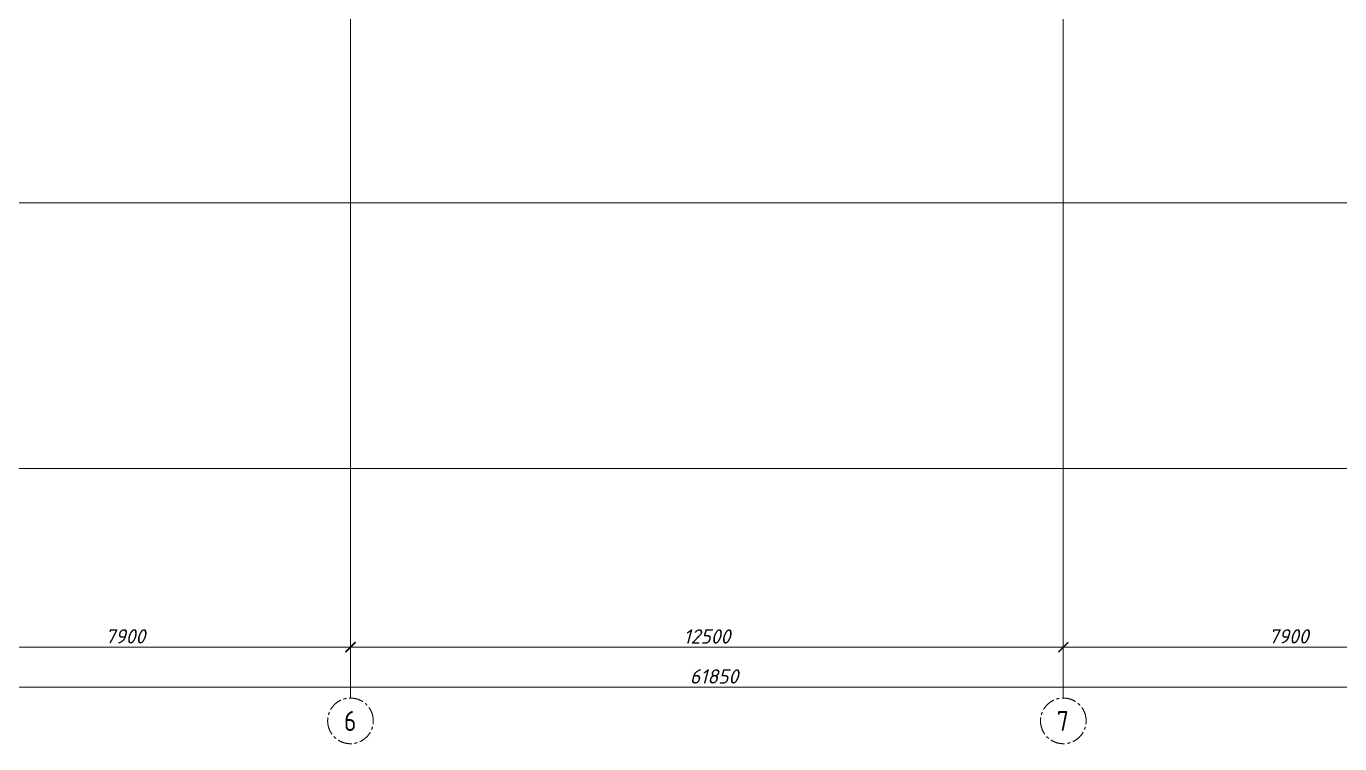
# Model space of a CAD drawing. Header units: millimetres. Extents: x 749182 to 2267578, y 70462 to 311449.
# Drawn here: x 1971120 to 1994152, y 213857 to 226424 of the extents above; entities that cross this region are included whole.
import ezdxf

# ---------------------------------------------------------------- set-up
doc = ezdxf.new("R2010")
doc.units = ezdxf.units.MM
doc.linetypes.add('ADSK_Линия сетки', pattern=[25, 20, -2.5, 0, -2.5])
doc.linetypes.add('осеваяX2', pattern=[4, 2.5, -0.5, 0.5, -0.5])
doc.layers.get('Defpoints').update_dxf_attribs({"color": 255})
doc.layers.add('Оси', color=165, linetype='осеваяX2', lineweight=13)
doc.layers.add('размеры', color=7, linetype='Continuous', lineweight=9)
doc.styles.add('М2', font='isocpeui.ttf')
doc.dimstyles.new('SPDS 1_100', dxfattribs={"dimscale": 100, "dimtxt": 2.5, "dimasz": 1.77, "dimexe": 1.25, "dimexo": 0.625, "dimtad": 1, "dimdec": 0, "dimrnd": 0.001, "dimzin": 9, "dimtxsty": 'М2', "dimblk": 'ARCHTICK', "dimcen": 2.5, "dimdle": 2, "dimclrt": 256, "dimadec": 0, "dimazin": 2, "dimtfac": 0.75, "dimtdec": 0, "dimtmove": 1, "dimatfit": 3, "dimfxl": 0, "dimtolj": 1, "dimlwd": 9, "dimlwe": 9, "dimarcsym": 0})

# ---------------------------------------------------------------- blocks, each defined once
blk = doc.blocks.new('Ось сетки - Круг_Ø8 мм-6577-00 План подвала')
at = {"layer": 'Оси', "lineweight": 20}
for start, end in [(360, 180), (180, 360)]:
    blk.add_arc((0, 0), 4, start, end, dxfattribs=at)
blk = doc.blocks.new('_ArchTick')
at = {"color": 0, "linetype": 'ByBlock', "const_width": 0.15}
blk.add_lwpolyline([(-0.5, -0.5), (0.5, 0.5)], dxfattribs=at)
blk = doc.blocks.new('*D1862')
at = {"layer": 'Defpoints', "color": 0, "lineweight": 20, "transparency": 16777216}
for p in [(1968905, 215648), (1976805, 215648), (1976805, 215548)]:
    blk.add_point(p, dxfattribs=at)
at = {"layer": 'размеры', "color": 0, "lineweight": 9, "transparency": 16777216}
for p, q in [((1968905, 215585), (1968905, 215423)), ((1976805, 215585), (1976805, 215423)), ((1968705, 215548), (1977005, 215548))]:
    blk.add_line(p, q, dxfattribs=at)
at = {"layer": 'размеры', "color": 0, "lineweight": 9, "transparency": 16777216, "xscale": 177, "yscale": 177, "zscale": 177, "rotation": 180}
blk.add_blockref('_ArchTick', (1968905, 215548), dxfattribs=at)
at = {"layer": 'размеры', "color": 0, "lineweight": 9, "transparency": 16777216, "xscale": 177, "yscale": 177, "zscale": 177}
blk.add_blockref('_ArchTick', (1976805, 215548), dxfattribs=at)
at = {"layer": 'размеры', "lineweight": 20, "transparency": 16777216, "insert": (1972855, 215737), "char_height": 250, "width": 291.93, "attachment_point": 5, "style": 'М2'}
blk.add_mtext('\\A1;7900', dxfattribs=at)
blk = doc.blocks.new('*D1863')
at = {"layer": 'Defpoints', "color": 0, "lineweight": 20, "transparency": 16777216}
for p in [(1976805, 215648), (1989305, 215648), (1989305, 215548)]:
    blk.add_point(p, dxfattribs=at)
at = {"layer": 'размеры', "color": 0, "lineweight": 9, "transparency": 16777216}
for p, q in [((1976805, 215585), (1976805, 215423)), ((1989305, 215585), (1989305, 215423)), ((1976605, 215548), (1989505, 215548))]:
    blk.add_line(p, q, dxfattribs=at)
at = {"layer": 'размеры', "color": 0, "lineweight": 9, "transparency": 16777216, "xscale": 177, "yscale": 177, "zscale": 177, "rotation": 180}
blk.add_blockref('_ArchTick', (1976805, 215548), dxfattribs=at)
at = {"layer": 'размеры', "color": 0, "lineweight": 9, "transparency": 16777216, "xscale": 177, "yscale": 177, "zscale": 177}
blk.add_blockref('_ArchTick', (1989305, 215548), dxfattribs=at)
at = {"layer": 'размеры', "lineweight": 20, "transparency": 16777216, "insert": (1983055, 215735), "char_height": 250, "width": 248.31, "attachment_point": 5, "style": 'М2'}
blk.add_mtext('\\A1;12500', dxfattribs=at)
blk = doc.blocks.new('*D1864')
at = {"layer": 'Defpoints', "color": 0, "lineweight": 20, "transparency": 16777216}
for p in [(1989305, 215648), (1997205, 215648), (1997205, 215548)]:
    blk.add_point(p, dxfattribs=at)
at = {"layer": 'размеры', "color": 0, "lineweight": 9, "transparency": 16777216}
for p, q in [((1989305, 215585), (1989305, 215423)), ((1997205, 215585), (1997205, 215423)), ((1989105, 215548), (1997405, 215548))]:
    blk.add_line(p, q, dxfattribs=at)
at = {"layer": 'размеры', "color": 0, "lineweight": 9, "transparency": 16777216, "xscale": 177, "yscale": 177, "zscale": 177, "rotation": 180}
blk.add_blockref('_ArchTick', (1989305, 215548), dxfattribs=at)
at = {"layer": 'размеры', "color": 0, "lineweight": 9, "transparency": 16777216, "xscale": 177, "yscale": 177, "zscale": 177}
blk.add_blockref('_ArchTick', (1997205, 215548), dxfattribs=at)
at = {"layer": 'размеры', "lineweight": 20, "transparency": 16777216, "insert": (1993255, 215737), "char_height": 250, "width": 256.7, "attachment_point": 5, "style": 'М2'}
blk.add_mtext('\\A1;7900', dxfattribs=at)
blk = doc.blocks.new('*D1873')
at = {"layer": 'Defpoints', "color": 0, "lineweight": 20, "transparency": 16777216}
for p in [(1952255, 214948), (2014105, 214948), (2014105, 214848)]:
    blk.add_point(p, dxfattribs=at)
at = {"layer": 'размеры', "color": 0, "lineweight": 9, "transparency": 16777216}
for p, q in [((1952055, 214848), (2014305, 214848)), ((1952255, 214885), (1952255, 214723)), ((2014105, 214885), (2014105, 214723))]:
    blk.add_line(p, q, dxfattribs=at)
at = {"layer": 'размеры', "color": 0, "lineweight": 9, "transparency": 16777216, "xscale": 177, "yscale": 177, "zscale": 177, "rotation": 180}
blk.add_blockref('_ArchTick', (1952255, 214848), dxfattribs=at)
at = {"layer": 'размеры', "color": 0, "lineweight": 9, "transparency": 16777216, "xscale": 177, "yscale": 177, "zscale": 177}
blk.add_blockref('_ArchTick', (2014105, 214848), dxfattribs=at)
at = {"layer": 'размеры', "lineweight": 20, "transparency": 16777216, "insert": (1983180, 215035), "char_height": 250, "width": 318.77, "attachment_point": 5, "style": 'М2'}
blk.add_mtext('\\A1;61850', dxfattribs=at)

msp = doc.modelspace()

# ---------------------------------------------------------------- linework, layer by layer
at = {"layer": 'Оси', "linetype": 'ADSK_Линия сетки'}
for p, q in [((1976804.9564, 214656.6284), (1976804.9564, 254606.4029)), ((1989304.9564, 214656.6284), (1989304.9564, 254606.4029)), ((1947108.8213, 223328.4045), (2015336.7643, 223328.4045)), ((1947108.8213, 218678.4045), (2009123.4491, 218678.4045))]:
    msp.add_line(p, q, dxfattribs=at)

# ---------------------------------------------------------------- block references
at = {"layer": 'Оси', "lineweight": 20, "xscale": 99.99999999999993, "yscale": 99.99999999999993, "zscale": 99.99999999999993}
for p in [(1976804.9564, 214256.6284), (1989304.9564, 214256.6284)]:
    msp.add_blockref('Ось сетки - Круг_Ø8 мм-6577-00 План подвала', p, dxfattribs=at)

# ---------------------------------------------------------------- texts
at = {"layer": 'Оси', "char_height": 350, "width": 274.177125, "attachment_point": 1, "style": 'М2'}
for s, insert in [('\\fGOST Common|b0|i0|c204|p34|;\\W.9;6', (1976691.1757, 214429.1618)), ('\\fGOST Common|b0|i0|c204|p34|;\\W.9;7', (1989191.1757, 214429.1618))]:
    msp.add_mtext(s, dxfattribs=dict(at, insert=insert))

# ---------------------------------------------------------------- dimensions: what is measured, and where the dimension line sits
at = {"layer": 'размеры', "lineweight": 20}
for base, p1, p2, picture, middle in [((1976804.9564, 215547.6028), (1968904.9564, 215647.5877), (1976804.9564, 215647.5877), '*D1862', (1972854.9564, 215736.7127)), ((1989304.9564, 215547.6028), (1976804.9564, 215647.5877), (1989304.9564, 215647.5877), '*D1863', (1983054.9564, 215735.1028)), ((1997204.9564, 215547.6028), (1989304.9564, 215647.5877), (1997204.9564, 215647.5877), '*D1864', (1993254.9564, 215736.7127)), ((2014104.9564, 214847.6028), (1952254.9564, 214947.5877), (2014104.9564, 214947.5877), '*D1873', (1983179.9564, 215035.1028))]:
    dim = msp.add_linear_dim(base=base, p1=p1, p2=p2, dimstyle='SPDS 1_100', dxfattribs=at)
    dim.commit()
    dim.dimension.update_dxf_attribs({"geometry": picture, "text_midpoint": middle})

doc.saveas('drawing.dxf')
